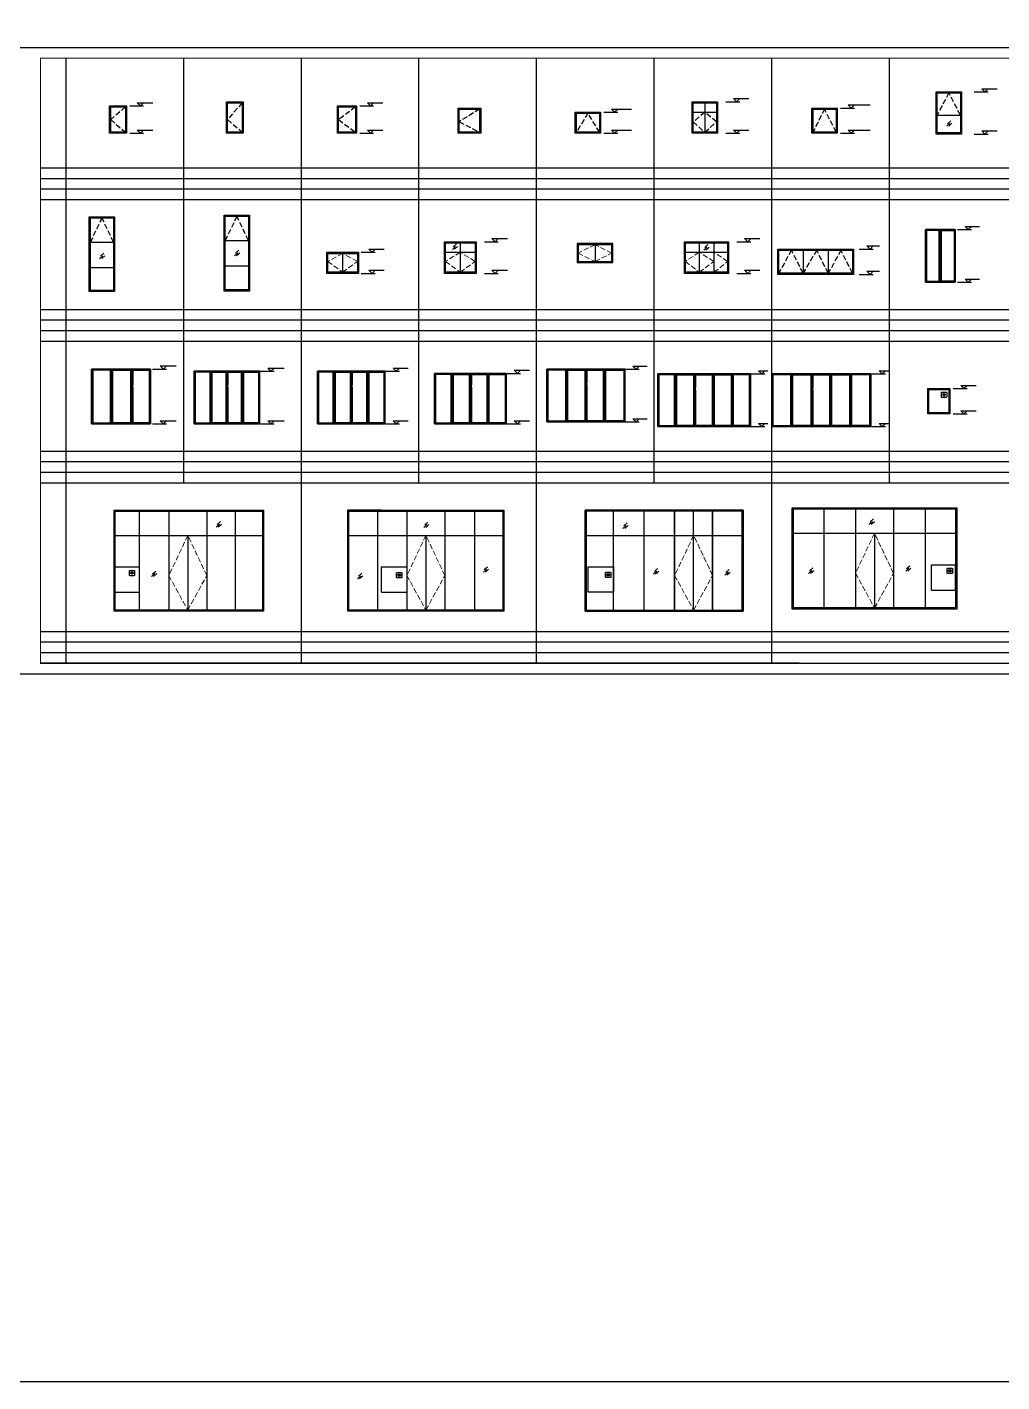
# Model space of a CAD drawing. Extents: x -737978 to 768813, y -372247 to 1140308.
# Drawn here: x -418449 to -372194, y -372247 to -307984 of the extents above; entities that cross this region are included whole.
import ezdxf

# ---------------------------------------------------------------- set-up
doc = ezdxf.new("R2010")
doc.units = 0
doc.header["$LTSCALE"] = 1000
doc.header["$MEASUREMENT"] = 0
doc.linetypes.add('DASH', pattern=[0.35, 0.25, -0.1])
doc.layers.get('0').update_dxf_attribs({"linetype": 'CONTINUOUS'})
for name, color, linetype in [('A-FLOR-OTHER2-ON', 83, 'CONTINUOUS'), ('A-WALL-GLAZ', 141, 'CONTINUOUS'), ('DIM_ELEV', 3, 'CONTINUOUS'), ('J-ELEV-立面门窗分格线', 155, 'CONTINUOUS'), ('PUB_TITLE', 4, 'CONTINUOUS'), ('门窗开启', 8, 'CONTINUOUS')]:
    doc.layers.add(name, color=color, linetype=linetype)
doc.layers.add('L-外墙', color=7, linetype='CONTINUOUS', lineweight=9)

msp = doc.modelspace()

# ---------------------------------------------------------------- hatches: boundary and pattern name
h = msp.add_hatch(color=1)
h.dxf.hatch_style = 1
edge = h.paths.add_edge_path()
edge.add_arc((-374939.4, -325423.8), 60, 0, 360)
h = msp.add_hatch(color=1)
h.dxf.hatch_style = 1
edge = h.paths.add_edge_path()
edge.add_arc((-413472.3, -333879.5), 60, 0, 360)
h = msp.add_hatch(color=1)
h.dxf.hatch_style = 1
edge = h.paths.add_edge_path()
edge.add_arc((-400790.5, -333979.5), 60, 0, 360)
h = msp.add_hatch(color=1)
h.dxf.hatch_style = 1
edge = h.paths.add_edge_path()
edge.add_arc((-390879.3, -333967.7), 60, 0, 360)
h = msp.add_hatch(color=1)
h.dxf.hatch_style = 1
edge = h.paths.add_edge_path()
edge.add_arc((-374666.7, -333774.7), 60, 0, 360)

# ---------------------------------------------------------------- linework, layer by layer
at = {"color": 1}
msp.add_lwpolyline([(-719119.7, 88793.3), (768813.4, 88793.3), (768813.4, -372247.3), (-719119.7, -372247.3)], close=True, dxfattribs=at)
for points in [[(-374814.4, -325328.8), (-374814.4, -325518.8, -0.4142136), (-374844.4, -325548.8), (-375034.4, -325548.8, -0.4142136), (-375064.4, -325518.8), (-375064.4, -325328.8, -0.4142136), (-375034.4, -325298.8), (-374844.4, -325298.8, -0.4142136)], [(-413347.3, -333784.5), (-413347.3, -333974.5, -0.4142136), (-413377.3, -334004.5), (-413567.3, -334004.5, -0.4142136), (-413597.3, -333974.5), (-413597.3, -333784.5, -0.4142136), (-413567.3, -333754.5), (-413377.3, -333754.5, -0.4142136)], [(-400665.5, -333884.5), (-400665.5, -334074.5, -0.4142136), (-400695.5, -334104.5), (-400885.5, -334104.5, -0.4142136), (-400915.5, -334074.5), (-400915.5, -333884.5, -0.4142136), (-400885.5, -333854.5), (-400695.5, -333854.5, -0.4142136)], [(-390754.3, -333872.7), (-390754.3, -334062.7, -0.4142136), (-390784.3, -334092.7), (-390974.3, -334092.7, -0.4142136), (-391004.3, -334062.7), (-391004.3, -333872.7, -0.4142136), (-390974.3, -333842.7), (-390784.3, -333842.7, -0.4142136)], [(-374541.7, -333679.7), (-374541.7, -333869.7, -0.4142136), (-374571.7, -333899.7), (-374761.7, -333899.7, -0.4142136), (-374791.7, -333869.7), (-374791.7, -333679.7, -0.4142136), (-374761.7, -333649.7), (-374571.7, -333649.7, -0.4142136)]]:
    msp.add_lwpolyline(points, format="xyb", close=True)
for centre in [(-374939.4, -325423.8), (-413472.3, -333879.5), (-400790.5, -333979.5), (-390879.3, -333967.7), (-374666.7, -333774.7)]:
    msp.add_circle(centre, 60, dxfattribs=at)
at = {"layer": 'A-FLOR-OTHER2-ON', "color": 0}
for points in [[(-414324.5, -330892.8), (-414324.5, -335692.8)], [(-407224.5, -330892.8), (-407224.5, -335692.8)], [(-407224.5, -335692.8), (-407224.5, -330892.8)], [(-391974.5, -335692.8), (-391974.5, -330892.8)], [(-374339.4, -330988), (-374339.4, -335588)]]:
    msp.add_lwpolyline(points, dxfattribs=at)
at = {"layer": 'A-FLOR-OTHER2-ON'}
msp.add_lwpolyline([(-382139.4, -330988), (-382139.4, -335588)], dxfattribs=at)
at = {"layer": 'A-WALL-GLAZ'}
for points in [[(-411031.3, -309462.7), (-411031.3, -329612.5)], [(-405451.3, -309462.7), (-405451.3, -338162.7)], [(-399871.3, -309462.7), (-399871.3, -329612.5)], [(-394291.3, -309462.7), (-394291.3, -338162.7)], [(-388711.3, -309462.7), (-388711.3, -329612.5)], [(-383131.3, -309462.7), (-383131.3, -338162.7)], [(-377551.3, -309462.7), (-377551.3, -329612.5)], [(-386293.1, -311571.4), (-386293.1, -312971.4)], [(-375312.3, -311054.9), (-374112.3, -311054.9)], [(-386843.1, -312021.4), (-385743.1, -312021.4)], [(-375262.3, -312154.9), (-374162.3, -312154.9)], [(-415495.9, -316982.6), (-414295.9, -316982.6)], [(-409094.4, -316903.3), (-407894.4, -316903.3)], [(-409044.4, -318103.3), (-407944.4, -318103.3)], [(-375815.3, -317587.6), (-375815.3, -320087.6), (-374415.3, -320087.6), (-374415.3, -317587.6), (-375815.3, -317587.6)], [(-375115.3, -320087.6), (-375115.3, -317587.6)], [(-375065.3, -320037.6), (-375065.3, -317637.6), (-374465.3, -317637.6), (-374465.3, -320037.6)], [(-374415.3, -320087.6), (-374415.3, -317587.6)], [(-374415.3, -320087.6), (-374415.3, -317587.6)], [(-374415.3, -317617.6), (-374415.3, -320087.6)], [(-374415.3, -317617.6), (-374415.3, -320087.6)], [(-415445.9, -318182.6), (-414345.9, -318182.6)], [(-404175.3, -318665.8), (-402775.3, -318665.8)], [(-403475.3, -318715.8), (-403475.3, -319615.8)], [(-398595.3, -318665.8), (-397195.3, -318665.8)], [(-397895.3, -318215.8), (-397895.3, -319615.8)], [(-391500.8, -318304.2), (-391500.8, -319104.2)], [(-387210, -318665.8), (-385210, -318665.8)], [(-386560, -318215.8), (-386560, -319615.8)], [(-385860, -318215.8), (-385860, -319615.8)], [(-381632.2, -318561.7), (-381632.2, -319661.7)], [(-380432.2, -318561.7), (-380432.2, -319661.7)], [(-415445.9, -319382.6), (-414345.9, -319382.6)], [(-409044.4, -319303.3), (-407944.4, -319303.3)], [(-374465.3, -320037.6), (-375065.3, -320037.6)], [(-374465.3, -320037.6), (-375065.3, -320037.6)], [(-415385.3, -324207.4), (-415385.3, -326807.4), (-412585.3, -326807.4), (-412585.3, -324207.4), (-415385.3, -324207.4)], [(-414435.3, -326807.4), (-414435.3, -324207.4)], [(-414385.3, -326757.4), (-414385.3, -324257.4), (-413535.3, -324257.4), (-413535.3, -326757.4)], [(-413485.3, -326807.4), (-413485.3, -324207.4)], [(-413485.3, -324237.4), (-413485.3, -326807.4)], [(-413435.3, -324257.4), (-413435.3, -324957.4)], [(-413435.3, -326757.4), (-413435.3, -324257.4), (-412635.3, -324257.4)], [(-412635.3, -326757.4), (-412635.3, -324257.4)], [(-412585.3, -326807.4), (-412585.3, -324207.4)], [(-412585.3, -324237.4), (-412585.3, -326807.4)], [(-410519, -324307.4), (-410519, -326807.4), (-407419, -326807.4), (-407419, -324307.4), (-410519, -324307.4)], [(-409719, -326807.4), (-409719, -324307.4)], [(-409669, -326757.4), (-409669, -324357.4), (-409019, -324357.4), (-409019, -326757.4)], [(-408969, -326807.4), (-408969, -324307.4)], [(-408969, -324337.4), (-408969, -326807.4)], [(-408919, -324357.4), (-408919, -324957.4)], [(-408919, -326757.4), (-408919, -324357.4), (-408269, -324357.4)], [(-408269, -326757.4), (-408269, -324357.4)], [(-408219, -326807.4), (-408219, -324307.4)], [(-408219, -324337.4), (-408219, -326807.4)], [(-408169, -324357.4), (-407469, -324357.4), (-407469, -326757.4)], [(-408169, -326757.4), (-408169, -324357.4)], [(-404671.7, -324307.4), (-404671.7, -326807.4), (-401471.7, -326807.4), (-401471.7, -324307.4), (-404671.7, -324307.4)], [(-403871.7, -326807.4), (-403871.7, -324307.4)], [(-403821.7, -326757.4), (-403821.7, -324357.4), (-403121.7, -324357.4), (-403121.7, -326757.4)], [(-403071.7, -326807.4), (-403071.7, -324307.4)], [(-403071.7, -324337.4), (-403071.7, -326807.4)], [(-403021.7, -324357.4), (-403021.7, -324957.4)], [(-403021.7, -326757.4), (-403021.7, -324357.4), (-402321.7, -324357.4)], [(-402321.7, -326757.4), (-402321.7, -324357.4)], [(-402271.7, -326807.4), (-402271.7, -324307.4)], [(-402271.7, -324337.4), (-402271.7, -326807.4)], [(-402221.7, -324357.4), (-401521.7, -324357.4), (-401521.7, -326757.4)], [(-402221.7, -326757.4), (-402221.7, -324357.4)], [(-399119, -324407.4), (-399119, -326807.4), (-395719, -326807.4), (-395719, -324407.4), (-399119, -324407.4)], [(-398269, -326807.4), (-398269, -324407.4)], [(-398219, -326757.4), (-398219, -324457.4), (-397469, -324457.4), (-397469, -326757.4)], [(-397419, -326807.4), (-397419, -324407.4)], [(-397419, -324437.4), (-397419, -326807.4)], [(-397369, -324457.4), (-397369, -324957.4)], [(-397369, -326757.4), (-397369, -324457.4), (-396619, -324457.4)], [(-396619, -326757.4), (-396619, -324457.4)], [(-396569, -326807.4), (-396569, -324407.4)], [(-396569, -324437.4), (-396569, -326807.4)], [(-396519, -324457.4), (-395769, -324457.4), (-395769, -326757.4)], [(-396519, -326757.4), (-396519, -324457.4)], [(-393791.7, -324209.7), (-393791.7, -326709.7), (-390091.7, -326709.7), (-390091.7, -324209.7), (-393791.7, -324209.7)], [(-392841.7, -326709.7), (-392841.7, -324209.7)], [(-392791.7, -326659.7), (-392791.7, -324259.7), (-391991.7, -324259.7), (-391991.7, -326659.7)], [(-391941.7, -326709.7), (-391941.7, -324209.7)], [(-391941.7, -324239.7), (-391941.7, -326709.7)], [(-391891.7, -324259.7), (-391891.7, -324859.7)], [(-391891.7, -326659.7), (-391891.7, -324259.7), (-391091.7, -324259.7)], [(-391091.7, -326659.7), (-391091.7, -324259.7)], [(-391041.7, -326709.7), (-391041.7, -324209.7)], [(-391041.7, -324239.7), (-391041.7, -326709.7)], [(-390991.7, -324259.7), (-390141.7, -324259.7), (-390141.7, -326659.7)], [(-390991.7, -326659.7), (-390991.7, -324259.7)], [(-388527, -324432.9), (-388527, -326932.9), (-384127, -326932.9), (-384127, -324432.9), (-388527, -324432.9)], [(-387677, -326932.9), (-387677, -324432.9)], [(-387627, -326882.9), (-387627, -324482.9), (-386827, -324482.9), (-386827, -326882.9)], [(-386777, -326932.9), (-386777, -324432.9)], [(-386777, -324462.9), (-386777, -326932.9)], [(-386727, -324482.9), (-386727, -325082.9)], [(-386727, -326882.9), (-386727, -324482.9), (-385927, -324482.9)], [(-385927, -326882.9), (-385927, -324482.9)], [(-385877, -326932.9), (-385877, -324432.9)], [(-385877, -324462.9), (-385877, -326932.9)], [(-385827, -326882.9), (-385827, -324482.9)], [(-385827, -326882.9), (-385827, -324482.9), (-385027, -324482.9)], [(-385027, -326882.9), (-385027, -324482.9)], [(-384977, -326932.9), (-384977, -324432.9)], [(-384977, -324462.9), (-384977, -326932.9)], [(-384977, -326882.9), (-384977, -324482.9)], [(-384927, -326882.9), (-384927, -324482.9)], [(-384177, -326882.9), (-384177, -324482.9), (-384927, -324482.9)], [(-383109.2, -324432.9), (-383109.2, -326932.9), (-378409.2, -326932.9), (-378409.2, -324432.9), (-383109.2, -324432.9)], [(-382159.2, -326932.9), (-382159.2, -324432.9)], [(-382109.2, -326882.9), (-382109.2, -324482.9), (-381259.2, -324482.9), (-381259.2, -326882.9)], [(-381209.2, -326932.9), (-381209.2, -324432.9)], [(-381209.2, -324462.9), (-381209.2, -326932.9)], [(-381159.2, -324482.9), (-381159.2, -325082.9)], [(-381159.2, -326882.9), (-381159.2, -324482.9), (-380359.2, -324482.9)], [(-380359.2, -326882.9), (-380359.2, -324482.9)], [(-380309.2, -326932.9), (-380309.2, -324432.9)], [(-380309.2, -324462.9), (-380309.2, -326932.9)], [(-380259.2, -326882.9), (-380259.2, -324482.9)], [(-380259.2, -326882.9), (-380259.2, -324482.9), (-379409.2, -324482.9)], [(-379409.2, -326882.9), (-379409.2, -324482.9)], [(-379359.2, -326932.9), (-379359.2, -324432.9)], [(-379359.2, -324462.9), (-379359.2, -326932.9)], [(-379359.2, -326882.9), (-379359.2, -324482.9)], [(-379309.2, -326882.9), (-379309.2, -324482.9)], [(-378459.2, -326882.9), (-378459.2, -324482.9), (-379309.2, -324482.9)], [(-413535.3, -326757.4), (-414385.3, -326757.4)], [(-413535.3, -326757.4), (-414385.3, -326757.4)], [(-412635.3, -326757.4), (-413435.3, -326757.4)], [(-409019, -326757.4), (-409669, -326757.4)], [(-409019, -326757.4), (-409669, -326757.4)], [(-408269, -326757.4), (-408919, -326757.4)], [(-407469, -326757.4), (-408169, -326757.4)], [(-403121.7, -326757.4), (-403821.7, -326757.4)], [(-403121.7, -326757.4), (-403821.7, -326757.4)], [(-402321.7, -326757.4), (-403021.7, -326757.4)], [(-401521.7, -326757.4), (-402221.7, -326757.4)], [(-397469, -326757.4), (-398219, -326757.4)], [(-397469, -326757.4), (-398219, -326757.4)], [(-396619, -326757.4), (-397369, -326757.4)], [(-395769, -326757.4), (-396519, -326757.4)], [(-391991.7, -326659.7), (-392791.7, -326659.7)], [(-391991.7, -326659.7), (-392791.7, -326659.7)], [(-391091.7, -326659.7), (-391891.7, -326659.7)], [(-390141.7, -326659.7), (-390991.7, -326659.7)], [(-386827, -326882.9), (-387627, -326882.9)], [(-386827, -326882.9), (-387627, -326882.9)], [(-385927, -326882.9), (-386727, -326882.9)], [(-385027, -326882.9), (-385827, -326882.9)], [(-384177, -326882.9), (-384927, -326882.9)], [(-381259.2, -326882.9), (-382109.2, -326882.9)], [(-381259.2, -326882.9), (-382109.2, -326882.9)], [(-380359.2, -326882.9), (-381159.2, -326882.9)], [(-379409.2, -326882.9), (-380259.2, -326882.9)], [(-378459.2, -326882.9), (-379309.2, -326882.9)], [(-413124.5, -330942.8), (-413124.5, -335642.8)], [(-411724.5, -330942.8), (-411724.5, -335642.8)], [(-411724.5, -330942.8), (-411724.5, -335642.8)], [(-409924.5, -330942.8), (-409924.5, -335642.8)], [(-408574.5, -330942.8), (-408574.5, -335642.8)], [(-407224.5, -330892.8), (-407224.5, -335692.8)], [(-401625.9, -330892.8), (-403225.9, -330892.8)], [(-401825.9, -330942.8), (-401825.9, -335642.8)], [(-400425.9, -330942.8), (-400425.9, -335642.8)], [(-400425.9, -330942.8), (-400425.9, -335642.8)], [(-398625.9, -330942.8), (-398625.9, -335642.8)], [(-397225.9, -330942.8), (-397225.9, -335642.8)], [(-395825.9, -330892.8), (-395825.9, -335692.8)], [(-384474.5, -330892.8), (-391974.5, -330892.8)], [(-390624.4, -335642.8), (-390624.4, -330942.8)], [(-389174.3, -335642.8), (-389174.3, -330942.8)], [(-387724.1, -335642.8), (-387724.1, -330942.8)], [(-387724.1, -330942.8), (-387724.1, -335642.8)], [(-386824.1, -335642.8), (-386824.1, -330942.8)], [(-385924.1, -335642.8), (-385924.1, -330942.8)], [(-385924.1, -330942.8), (-385924.1, -335642.8)], [(-385924.1, -330942.8), (-385924.1, -335642.8)], [(-385924.1, -335642.8), (-385924.1, -330942.8)], [(-385924.1, -330942.8), (-385924.1, -335642.8)], [(-385924.1, -335642.8), (-385924.1, -330942.8)], [(-385924.1, -335642.8), (-385924.1, -330942.8)], [(-385924.1, -335642.8), (-385924.1, -330942.8)], [(-384474.5, -330892.8), (-384474.5, -335692.8)], [(-384474.5, -335692.8), (-384474.5, -330892.8)], [(-384474.5, -330892.8), (-384474.5, -335692.8)], [(-384474.5, -335692.8), (-384474.5, -330892.8)], [(-384474.5, -335692.8), (-384474.5, -330892.8)], [(-384474.5, -335692.8), (-384474.5, -330892.8)], [(-380639.4, -330838), (-380639.4, -335538)], [(-379139.4, -330838), (-379139.4, -335538)], [(-379139.4, -330838), (-379139.4, -335538)], [(-377339.4, -330838), (-377339.4, -335538)], [(-375839.4, -330838), (-375839.4, -335538)], [(-374339.4, -330788), (-374339.4, -335588)], [(-414274.5, -332092.8), (-407274.5, -332092.8)], [(-410824.5, -332092.8), (-410824.5, -335642.8)], [(-403175.9, -332092.8), (-395875.9, -332092.8)], [(-399525.9, -332092.8), (-399525.9, -335642.8)], [(-391924.5, -332092.8), (-384524.5, -332092.8)], [(-387724.1, -332092.8), (-387724.1, -335642.8)], [(-385924.1, -332092.8), (-385924.1, -335642.8)], [(-385924.1, -332092.8), (-385924.1, -335642.8)], [(-384474.5, -332092.8), (-384474.5, -335692.8)], [(-382089.4, -331988), (-374389.4, -331988)], [(-378239.4, -331988), (-378239.4, -335538)], [(-375539.4, -333488), (-374389.4, -333488)], [(-375539.4, -334688), (-375539.4, -333488)], [(-374389.4, -334688), (-374389.4, -333488)], [(-414274.5, -333592.8), (-413124.5, -333592.8)], [(-401625.9, -333592.8), (-400425.9, -333592.8)], [(-401625.9, -334792.8), (-401625.9, -333592.8)], [(-414274.5, -334792.8), (-413124.5, -334792.8)], [(-401625.9, -334792.8), (-400425.9, -334792.8)], [(-375539.4, -334688), (-374389.4, -334688)]]:
    msp.add_lwpolyline(points, dxfattribs=at)
for points in [[(-408990.1, -313021.4), (-408990.1, -311521.4), (-408190.1, -311521.4), (-408190.1, -313021.4)], [(-408940.1, -312971.4), (-408940.1, -311571.4), (-408240.1, -311571.4), (-408240.1, -312971.4)], [(-386893.1, -313021.4), (-386893.1, -311521.4), (-385693.1, -311521.4), (-385693.1, -313021.4)], [(-386843.1, -312971.4), (-386843.1, -311571.4), (-385743.1, -311571.4), (-385743.1, -312971.4)], [(-375312.3, -311054.9), (-374112.3, -311054.9), (-374112.3, -313054.9), (-375312.3, -313054.9)], [(-375262.3, -311104.9), (-374162.3, -311104.9), (-374162.3, -313004.9), (-375262.3, -313004.9)], [(-414531.4, -313021.4), (-414531.4, -311721.4), (-413731.4, -311721.4), (-413731.4, -313021.4)], [(-414481.4, -312971.4), (-414481.4, -311771.4), (-413781.4, -311771.4), (-413781.4, -312971.4)], [(-403717.3, -313021.4), (-403717.3, -311721.4), (-402817.3, -311721.4), (-402817.3, -313021.4)], [(-403667.3, -312971.4), (-403667.3, -311771.4), (-402867.3, -311771.4), (-402867.3, -312971.4)], [(-397999.5, -313021.4), (-397999.5, -311821.4), (-396924.5, -311821.4), (-396924.5, -313021.4)], [(-397949.5, -312971.4), (-397949.5, -311871.4), (-396974.5, -311871.4), (-396974.5, -312971.4)], [(-392436.1, -313021.4), (-392436.1, -312021.4), (-391236.1, -312021.4), (-391236.1, -313021.4)], [(-392386.1, -312971.4), (-392386.1, -312071.4), (-391286.1, -312071.4), (-391286.1, -312971.4)], [(-381206.8, -313021.4), (-381206.8, -311821.4), (-380006.8, -311821.4), (-380006.8, -313021.4)], [(-381156.8, -312971.4), (-381156.8, -311871.4), (-380056.8, -311871.4), (-380056.8, -312971.4)], [(-415495.9, -316982.6), (-414295.9, -316982.6), (-414295.9, -320522.6), (-415495.9, -320522.6)], [(-415495.9, -316982.6), (-414295.9, -316982.6), (-414295.9, -320522.6), (-415495.9, -320522.6)], [(-415445.9, -317032.6), (-414345.9, -317032.6), (-414345.9, -320472.6), (-415445.9, -320472.6)], [(-409094.4, -316903.3), (-407894.4, -316903.3), (-407894.4, -320503.3), (-409094.4, -320503.3)], [(-409094.4, -316903.3), (-407894.4, -316903.3), (-407894.4, -320503.3), (-409094.4, -320503.3)], [(-409044.4, -316953.3), (-407944.4, -316953.3), (-407944.4, -320453.3), (-409044.4, -320453.3)], [(-375815.3, -317587.6), (-374415.3, -317587.6), (-374415.3, -320087.6), (-375815.3, -320087.6)], [(-375765.3, -317637.6), (-375765.3, -320037.6), (-375165.3, -320037.6), (-375165.3, -317637.6)], [(-404225.3, -319665.8), (-404225.3, -318665.8), (-402725.3, -318665.8), (-402725.3, -319665.8)], [(-404175.3, -319615.8), (-404175.3, -318715.8), (-402775.3, -318715.8), (-402775.3, -319615.8)], [(-398645.3, -319665.8), (-398645.3, -318165.8), (-397145.3, -318165.8), (-397145.3, -319665.8)], [(-398595.3, -319615.8), (-398595.3, -318215.8), (-397195.3, -318215.8), (-397195.3, -319615.8)], [(-390650.8, -319154.2), (-390650.8, -318254.2), (-392350.8, -318254.2), (-392350.8, -319154.2)], [(-390700.8, -319104.2), (-390700.8, -318304.2), (-392300.8, -318304.2), (-392300.8, -319104.2)], [(-387260, -319665.8), (-387260, -318165.8), (-385160, -318165.8), (-385160, -319665.8)], [(-387210, -319615.8), (-387210, -318215.8), (-385210, -318215.8), (-385210, -319615.8)], [(-382832.2, -319711.7), (-382832.2, -318511.7), (-379232.2, -318511.7), (-379232.2, -319711.7)], [(-382782.2, -319661.7), (-382782.2, -318561.7), (-379282.2, -318561.7), (-379282.2, -319661.7)], [(-415385.3, -324207.4), (-412585.3, -324207.4), (-412585.3, -326807.4), (-415385.3, -326807.4)], [(-415335.3, -324257.4), (-415335.3, -326757.4), (-414485.3, -326757.4), (-414485.3, -324257.4)], [(-410519, -324307.4), (-407419, -324307.4), (-407419, -326807.4), (-410519, -326807.4)], [(-410469, -324357.4), (-410469, -326757.4), (-409769, -326757.4), (-409769, -324357.4)], [(-404671.7, -324307.4), (-401471.7, -324307.4), (-401471.7, -326807.4), (-404671.7, -326807.4)], [(-404621.7, -324357.4), (-404621.7, -326757.4), (-403921.7, -326757.4), (-403921.7, -324357.4)], [(-399119, -324407.4), (-395719, -324407.4), (-395719, -326807.4), (-399119, -326807.4)], [(-399069, -324457.4), (-399069, -326757.4), (-398319, -326757.4), (-398319, -324457.4)], [(-393791.7, -324209.7), (-390091.7, -324209.7), (-390091.7, -326709.7), (-393791.7, -326709.7)], [(-393741.7, -324259.7), (-393741.7, -326659.7), (-392891.7, -326659.7), (-392891.7, -324259.7)], [(-388527, -324432.9), (-384127, -324432.9), (-384127, -326932.9), (-388527, -326932.9)], [(-388477, -324482.9), (-388477, -326882.9), (-387727, -326882.9), (-387727, -324482.9)], [(-383109.2, -324432.9), (-378409.2, -324432.9), (-378409.2, -326932.9), (-383109.2, -326932.9)], [(-383059.2, -324482.9), (-383059.2, -326882.9), (-382209.2, -326882.9), (-382209.2, -324482.9)], [(-375713.8, -326331.1), (-375713.8, -325131.1), (-374663.8, -325131.1), (-374663.8, -326331.1)], [(-375663.8, -326281.1), (-375663.8, -325181.1), (-374713.8, -325181.1), (-374713.8, -326281.1)], [(-407224.5, -335692.8), (-414324.5, -335692.8), (-414324.5, -330892.8), (-407224.5, -330892.8)], [(-407274.5, -335642.8), (-414274.5, -335642.8), (-414274.5, -330942.8), (-407274.5, -330942.8)], [(-395825.9, -335692.8), (-403225.9, -335692.8), (-403225.9, -330892.8), (-395825.9, -330892.8)], [(-395875.9, -335642.8), (-403175.9, -335642.8), (-403175.9, -330942.8), (-395875.9, -330942.8)], [(-391974.5, -335692.8), (-384474.5, -335692.8), (-384474.5, -330892.8), (-391974.5, -330892.8)], [(-391924.5, -335642.8), (-384524.5, -335642.8), (-384524.5, -330942.8), (-391924.5, -330942.8)], [(-374339.4, -335588), (-382139.4, -335588), (-382139.4, -330788), (-374339.4, -330788)], [(-374389.4, -335538), (-382089.4, -335538), (-382089.4, -330838), (-374389.4, -330838)], [(-391824.4, -333592.8), (-390624.4, -333592.8), (-390624.4, -334792.8), (-391824.4, -334792.8)]]:
    msp.add_lwpolyline(points, close=True, dxfattribs=at)
at = {"layer": 'DIM_ELEV'}
for p, q in [((-372997.3, -311054.9), (-373147.3, -310904.9)), ((-373147.3, -310904.9), (-372417.7, -310904.9)), ((-372997.3, -311054.9), (-372847.3, -310904.9)), ((-413068.4, -311721.4), (-413218.4, -311571.4)), ((-413218.4, -311571.4), (-412488.8, -311571.4)), ((-413068.4, -311721.4), (-412918.4, -311571.4)), ((-402154.3, -311721.4), (-402304.3, -311571.4)), ((-402304.3, -311571.4), (-401574.7, -311571.4)), ((-402154.3, -311721.4), (-402004.3, -311571.4)), ((-385300.4, -311521.4), (-384637.4, -311521.4)), ((-384787.4, -311521.4), (-384937.4, -311371.4)), ((-384937.4, -311371.4), (-384207.8, -311371.4)), ((-384787.4, -311521.4), (-384637.4, -311371.4)), ((-379343.8, -311821.4), (-379493.8, -311671.4)), ((-379493.8, -311671.4), (-378446.8, -311671.4)), ((-379343.8, -311821.4), (-379193.8, -311671.4)), ((-373510.3, -311054.9), (-372847.3, -311054.9)), ((-413581.4, -311721.4), (-412918.4, -311721.4)), ((-402667.3, -311721.4), (-402004.3, -311721.4)), ((-391086.1, -312021.4), (-390423.1, -312021.4)), ((-390573.1, -312021.4), (-390723.1, -311871.4)), ((-390723.1, -311871.4), (-389765, -311871.4)), ((-390573.1, -312021.4), (-390423.1, -311871.4)), ((-379856.8, -311821.4), (-379193.8, -311821.4)), ((-413068.4, -313021.4), (-413218.4, -312871.4)), ((-413218.4, -312871.4), (-412488.8, -312871.4)), ((-413068.4, -313021.4), (-412918.4, -312871.4)), ((-402154.3, -313021.4), (-402304.3, -312871.4)), ((-402304.3, -312871.4), (-401574.7, -312871.4)), ((-402154.3, -313021.4), (-402004.3, -312871.4)), ((-390573.1, -313021.4), (-390723.1, -312871.4)), ((-390723.1, -312871.4), (-389765, -312871.4)), ((-390573.1, -313021.4), (-390423.1, -312871.4)), ((-384787.4, -313021.4), (-384937.4, -312871.4)), ((-384937.4, -312871.4), (-384207.8, -312871.4)), ((-384787.4, -313021.4), (-384637.4, -312871.4)), ((-379343.8, -313021.4), (-379493.8, -312871.4)), ((-379493.8, -312871.4), (-378446.5, -312871.4)), ((-379343.8, -313021.4), (-379193.8, -312871.4)), ((-372997.3, -313054.9), (-373147.3, -312904.9)), ((-373147.3, -312904.9), (-372417.7, -312904.9)), ((-372997.3, -313054.9), (-372847.3, -312904.9)), ((-413581.4, -313021.4), (-412918.4, -313021.4)), ((-402667.3, -313021.4), (-402004.3, -313021.4)), ((-391086.1, -313021.4), (-390423.1, -313021.4)), ((-385300.4, -313021.4), (-384637.4, -313021.4)), ((-379856.8, -313021.4), (-379193.8, -313021.4)), ((-373510.3, -313054.9), (-372847.3, -313054.9)), ((-373792.9, -317587.6), (-373942.9, -317437.6)), ((-373942.9, -317437.6), (-373257, -317437.6)), ((-373792.9, -317587.6), (-373642.9, -317437.6)), ((-396239.6, -318165.8), (-396389.6, -318015.8)), ((-396389.6, -318015.8), (-395660, -318015.8)), ((-396239.6, -318165.8), (-396089.6, -318015.8)), ((-384254.3, -318165.8), (-384404.3, -318015.8)), ((-384404.3, -318015.8), (-383674.7, -318015.8)), ((-384254.3, -318165.8), (-384104.3, -318015.8)), ((-374305.9, -317587.6), (-373642.9, -317587.6)), ((-402596.1, -318665.8), (-401933.1, -318665.8)), ((-402083.1, -318665.8), (-402233.1, -318515.8)), ((-402233.1, -318515.8), (-401503.5, -318515.8)), ((-402083.1, -318665.8), (-401933.1, -318515.8)), ((-396752.6, -318165.8), (-396089.6, -318165.8)), ((-384767.3, -318165.8), (-384104.3, -318165.8)), ((-378960.7, -318511.7), (-378297.7, -318511.7)), ((-378447.7, -318511.7), (-378597.7, -318361.7)), ((-378597.7, -318361.7), (-378009.2, -318361.7)), ((-378447.7, -318511.7), (-378297.7, -318361.7)), ((-402596.1, -319665.8), (-401933.1, -319665.8)), ((-402083.1, -319665.8), (-402233.1, -319515.8)), ((-402233.1, -319515.8), (-401503.5, -319515.8)), ((-402083.1, -319665.8), (-401933.1, -319515.8)), ((-396752.6, -319665.8), (-396089.6, -319665.8)), ((-396239.6, -319665.8), (-396389.6, -319515.8)), ((-396389.6, -319515.8), (-395660, -319515.8)), ((-396239.6, -319665.8), (-396089.6, -319515.8)), ((-384767.3, -319665.8), (-384104.3, -319665.8)), ((-384254.3, -319665.8), (-384404.3, -319515.8)), ((-384404.3, -319515.8), (-383674.7, -319515.8)), ((-384254.3, -319665.8), (-384104.3, -319515.8)), ((-378960.7, -319711.7), (-378297.7, -319711.7)), ((-378447.7, -319711.7), (-378597.7, -319561.7)), ((-378597.7, -319561.7), (-378009.2, -319561.7)), ((-378447.7, -319711.7), (-378297.7, -319561.7)), ((-373792.9, -320087.6), (-373942.9, -319937.6)), ((-373942.9, -319937.6), (-373257, -319937.6)), ((-373792.9, -320087.6), (-373642.9, -319937.6)), ((-374305.9, -320087.6), (-373642.9, -320087.6)), ((-412496.3, -324207.4), (-411833.3, -324207.4)), ((-411983.3, -324207.4), (-412133.3, -324057.4)), ((-412133.3, -324057.4), (-411375, -324057.4)), ((-411983.3, -324207.4), (-411833.3, -324057.4)), ((-407393, -324307.4), (-406730, -324307.4)), ((-406880, -324307.4), (-407030, -324157.4)), ((-407030, -324157.4), (-406244.5, -324157.4)), ((-406880, -324307.4), (-406730, -324157.4)), ((-401445.7, -324307.4), (-400782.7, -324307.4)), ((-400932.7, -324307.4), (-401082.7, -324157.4)), ((-401082.7, -324157.4), (-400364.8, -324157.4)), ((-400932.7, -324307.4), (-400782.7, -324157.4)), ((-395693, -324407.4), (-395030, -324407.4)), ((-395180, -324407.4), (-395330, -324257.4)), ((-395330, -324257.4), (-394612.1, -324257.4)), ((-395180, -324407.4), (-395030, -324257.4)), ((-390065.7, -324209.7), (-389402.7, -324209.7)), ((-389552.7, -324209.7), (-389702.7, -324059.7)), ((-389702.7, -324059.7), (-389025.5, -324059.7)), ((-389552.7, -324209.7), (-389402.7, -324059.7)), ((-384101, -324432.9), (-383438, -324432.9)), ((-383588, -324432.9), (-383738, -324282.9)), ((-383738, -324282.9), (-383293.4, -324282.9)), ((-383588, -324432.9), (-383438, -324282.9)), ((-378383.2, -324432.9), (-377720.2, -324432.9)), ((-377870.2, -324432.9), (-378020.2, -324282.9)), ((-378020.2, -324282.9), (-377520.5, -324282.9)), ((-377870.2, -324432.9), (-377720.2, -324282.9)), ((-374513.8, -325131.1), (-373850.8, -325131.1)), ((-374000.8, -325131.1), (-374150.8, -324981.1)), ((-374150.8, -324981.1), (-373421.2, -324981.1)), ((-374000.8, -325131.1), (-373850.8, -324981.1)), ((-374513.8, -326331.1), (-373850.8, -326331.1)), ((-374000.8, -326331.1), (-374150.8, -326181.1)), ((-374150.8, -326181.1), (-373421.2, -326181.1)), ((-374000.8, -326331.1), (-373850.8, -326181.1)), ((-412496.3, -326807.4), (-411833.3, -326807.4)), ((-411983.3, -326807.4), (-412133.3, -326657.4)), ((-412133.3, -326657.4), (-411375, -326657.4)), ((-411983.3, -326807.4), (-411833.3, -326657.4)), ((-407393, -326807.4), (-406730, -326807.4)), ((-406880, -326807.4), (-407030, -326657.4)), ((-407030, -326657.4), (-406244.5, -326657.4)), ((-406880, -326807.4), (-406730, -326657.4)), ((-401445.7, -326807.4), (-400782.7, -326807.4)), ((-400932.7, -326807.4), (-401082.7, -326657.4)), ((-401082.7, -326657.4), (-400364.8, -326657.4)), ((-400932.7, -326807.4), (-400782.7, -326657.4)), ((-395693, -326807.4), (-395030, -326807.4)), ((-395180, -326807.4), (-395330, -326657.4)), ((-395330, -326657.4), (-394612.1, -326657.4)), ((-395180, -326807.4), (-395030, -326657.4)), ((-390065.7, -326709.7), (-389402.7, -326709.7)), ((-389552.7, -326709.7), (-389702.7, -326559.7)), ((-389702.7, -326559.7), (-389025.5, -326559.7)), ((-389552.7, -326709.7), (-389402.7, -326559.7)), ((-384101, -326932.9), (-383438, -326932.9)), ((-383588, -326932.9), (-383738, -326782.9)), ((-383738, -326782.9), (-383293.4, -326782.9)), ((-383588, -326932.9), (-383438, -326782.9)), ((-378383.2, -326932.9), (-377720.2, -326932.9)), ((-377870.2, -326932.9), (-378020.2, -326782.9)), ((-378020.2, -326782.9), (-377520.5, -326782.9)), ((-377870.2, -326932.9), (-377720.2, -326782.9))]:
    msp.add_line(p, q, dxfattribs=at)
at = {"layer": 'J-ELEV-立面门窗分格线', "color": 8, "linetype": 'DASH'}
for points in [[(-408240.1, -311571.4), (-408940.1, -312371.4), (-408240.1, -312971.4)], [(-374162.3, -312154.9), (-374712.3, -311104.9), (-375262.3, -312154.9)], [(-413781.4, -311771.4), (-414481.4, -312371.4), (-413781.4, -312971.4)], [(-402867.3, -311771.4), (-403667.3, -312371.4), (-402867.3, -312971.4)], [(-396974.5, -311871.4), (-397949.5, -312471.4), (-396974.5, -312971.4)], [(-391286.1, -312971.4), (-391836.1, -312071.4), (-392386.1, -312971.4)], [(-386293.1, -312021.4), (-386843.1, -312482.8), (-386293.1, -312971.4), (-385743.1, -312482.8), (-386293.1, -312021.4)], [(-380056.8, -312971.4), (-380606.8, -311871.4), (-381156.8, -312971.4)], [(-414345.9, -318182.6), (-414895.9, -317032.6), (-415445.9, -318182.6)], [(-407944.4, -318103.3), (-408494.4, -316956), (-409044.4, -318103.3)], [(-381632.2, -319661.7), (-382182.2, -318564.4), (-382782.2, -319661.7)], [(-380432.2, -319661.7), (-380982.2, -318564.4), (-381632.2, -319661.7)], [(-379282.2, -319661.7), (-379832.2, -318564.4), (-380432.2, -319661.7)]]:
    msp.add_lwpolyline(points, dxfattribs=at)
at = {"layer": 'J-ELEV-立面门窗分格线', "color": 155}
for points in [[(-413435.3, -325057.4), (-413435.3, -326757.4)], [(-408919, -325057.4), (-408919, -326757.4)], [(-403021.7, -325057.4), (-403021.7, -326757.4)], [(-397369, -325057.4), (-397369, -326757.4)], [(-391891.7, -324959.7), (-391891.7, -326659.7)], [(-386727, -325182.9), (-386727, -326882.9)], [(-381159.2, -325182.9), (-381159.2, -326882.9)]]:
    msp.add_lwpolyline(points, dxfattribs=at)
at = {"layer": 'L-外墙', "color": 8, "linetype": 'DASH'}
for points in [[(-403475.3, -318715.8), (-404175.3, -319096.7), (-403475.3, -319615.8), (-402775.3, -319096.7), (-403475.3, -318715.8)], [(-397895.3, -318665.8), (-398595.3, -319096.7), (-397895.3, -319615.8), (-397195.3, -319096.7), (-397895.3, -318665.8)], [(-391500.8, -318304.2), (-392300.8, -318704.2), (-391500.8, -319104.2), (-390700.8, -318704.2), (-391500.8, -318304.2)], [(-386560, -318665.8), (-387210, -319096.7), (-386560, -319615.8), (-385860, -319096.7), (-386560, -318665.8)], [(-385860, -319615.8), (-385210, -319096.7), (-385860, -318665.8)], [(-410824.5, -332092.8), (-411724.5, -333992.8), (-410824.5, -335642.8), (-409924.5, -334003.2), (-410824.5, -332092.8)], [(-399525.9, -332092.8), (-400425.9, -333992.8), (-399525.9, -335642.8), (-398625.9, -334003.2), (-399525.9, -332092.8)], [(-386824.1, -332092.8), (-387724.1, -333992.8), (-386824.1, -335642.8), (-385924.1, -333992.8), (-386824.1, -332092.8)], [(-378239.4, -331988), (-379139.4, -333888), (-378239.4, -335538), (-377339.4, -333898.4), (-378239.4, -331988)]]:
    msp.add_lwpolyline(points, dxfattribs=at)
at = {"layer": 'PUB_TITLE'}
msp.add_lwpolyline([(-419061.3, -338662.7), (-356011.3, -338662.7), (-356011.3, -308962.7), (-419061.3, -308962.7)], close=True, dxfattribs=at)
at = {"layer": 'PUB_TITLE', "const_width": 50}
msp.add_lwpolyline([(-417811.3, -338162.7), (-356511.3, -338162.7), (-356511.3, -309462.7), (-417811.3, -309462.7)], close=True, dxfattribs=at)
at = {"layer": 'PUB_TITLE'}
for points in [[(-416611.3, -309462.7), (-416611.3, -328112.5)], [(-360811.8, -314677.7), (-417811.3, -314677.7)], [(-360811.8, -315177.7), (-417811.3, -315177.7)], [(-360811.8, -315677.7), (-417811.3, -315677.7)], [(-360811.8, -316177.7), (-417811.3, -316177.7)], [(-360811.8, -316177.7), (-417811.3, -316177.7)], [(-360811.8, -321392.7), (-417811.3, -321392.7)], [(-360811.8, -321892.7), (-417811.3, -321892.7)], [(-360811.8, -322392.7), (-417811.3, -322392.7)], [(-360811.8, -322892.7), (-417811.3, -322892.7)], [(-360811.8, -322892.7), (-417811.3, -322892.7)], [(-360811.8, -328112.5), (-417811.3, -328112.5)], [(-416611.3, -328112.5), (-416611.3, -338162.7)], [(-360811.8, -328612.5), (-417811.3, -328612.5)], [(-360811.8, -329112.5), (-417811.3, -329112.5)], [(-360811.8, -329612.5), (-417811.3, -329612.5)], [(-360811.8, -329612.5), (-417811.3, -329612.5)], [(-360811.8, -336662.7), (-417811.3, -336662.7)], [(-360811.8, -337162.7), (-417811.3, -337162.7)], [(-360811.8, -337662.7), (-417811.3, -337662.7)], [(-381811.8, -338162.7), (-417811.3, -338162.7)], [(-381811.8, -338162.7), (-417811.3, -338162.7)]]:
    msp.add_lwpolyline(points, dxfattribs=at)
at = {"layer": '门窗开启'}
for points in [[(-374815.5, -312688), (-374660.4, -312551.6)], [(-374768.8, -312565.5), (-374613.7, -312429.1)], [(-374720.2, -312684.1), (-374565.1, -312547.7)], [(-414958.5, -318847.4), (-414803.4, -318711.1)], [(-408603.9, -318826), (-408448.8, -318689.6)], [(-408557.2, -318703.5), (-408402.1, -318567.1)], [(-408508.6, -318822.1), (-408353.5, -318685.7)], [(-398270.7, -318527.4), (-398115.6, -318391.1)], [(-398224, -318405), (-398068.9, -318268.6)], [(-398175.4, -318523.6), (-398020.3, -318387.2)], [(-386343.1, -318558.5), (-386188, -318422.1)], [(-386296.4, -318436), (-386141.3, -318299.6)], [(-386247.8, -318554.6), (-386092.7, -318418.2)], [(-415005.2, -318969.9), (-414850.1, -318833.5)], [(-414909.9, -318966), (-414754.8, -318829.6)], [(-409475.5, -331695), (-409320.4, -331558.6)], [(-409428.8, -331572.5), (-409273.7, -331436.1)], [(-409380.1, -331691.1), (-409225.1, -331554.7)], [(-399629.6, -331720.7), (-399474.5, -331584.4)], [(-399582.9, -331598.3), (-399427.8, -331461.9)], [(-399534.3, -331716.9), (-399379.2, -331580.5)], [(-390135.9, -331641.4), (-389980.9, -331505)], [(-378496.5, -331568.8), (-378341.4, -331432.4)], [(-378449.8, -331446.3), (-378294.7, -331309.9)], [(-378401.1, -331564.9), (-378246, -331428.5)], [(-390182.6, -331763.8), (-390027.5, -331627.4)], [(-390087.3, -331759.9), (-389932.2, -331623.6)], [(-412543.6, -334044.6), (-412388.6, -333908.2)], [(-412497, -333922.1), (-412341.9, -333785.7)], [(-412448.3, -334040.7), (-412293.2, -333904.3)], [(-402768, -334149.1), (-402612.9, -334012.7)], [(-402721.3, -334026.6), (-402566.3, -333890.2)], [(-402672.7, -334145.2), (-402517.6, -334008.8)], [(-396800.3, -333841.3), (-396645.3, -333704.9)], [(-396753.7, -333718.8), (-396598.6, -333582.4)], [(-396705, -333837.4), (-396549.9, -333701)], [(-388731.1, -333924.1), (-388576, -333787.7)], [(-388684.4, -333801.6), (-388529.3, -333665.2)], [(-388635.7, -333920.2), (-388480.7, -333783.8)], [(-385337.1, -333976.3), (-385182, -333839.9)], [(-385290.4, -333853.8), (-385135.4, -333717.4)], [(-385241.8, -333972.4), (-385086.7, -333836)], [(-381374.5, -333897.3), (-381219.4, -333760.9)], [(-381327.8, -333774.8), (-381172.7, -333638.4)], [(-381279.2, -333893.4), (-381124.1, -333757)], [(-376761, -333789.5), (-376605.9, -333653.2)], [(-376714.3, -333667.1), (-376559.3, -333530.7)], [(-376665.7, -333785.7), (-376510.6, -333649.3)]]:
    msp.add_lwpolyline(points, dxfattribs=at)

doc.saveas('drawing.dxf')
